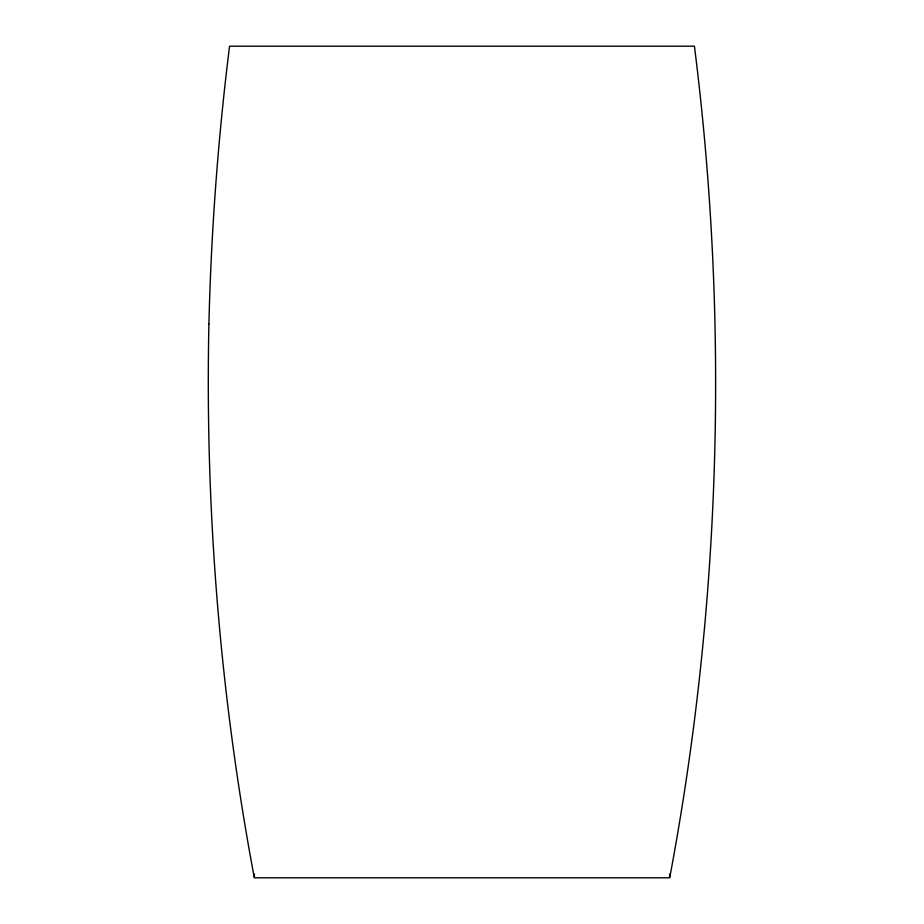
<?xml version="1.0" encoding="UTF-8"?>
<svg xmlns="http://www.w3.org/2000/svg" width="924" height="924" viewBox="0 0 924 924"><rect width="100%" height="100%" fill="white"/><g stroke="black" fill="none" stroke-linecap="round" stroke-linejoin="round"><path stroke-width="1.39" d="M669.646 874.046L669.646 876.83M254.366 874.046L254.366 876.83M208.905 324.058C204.978 509.563 220.074 695.437 254.308 877.8L669.704 877.8C721.147 604.111 729.325 322.464 694.432 46.2L229.568 46.2C218.029 138.404 211.169 231.162 208.905 324.058"/></g></svg>
